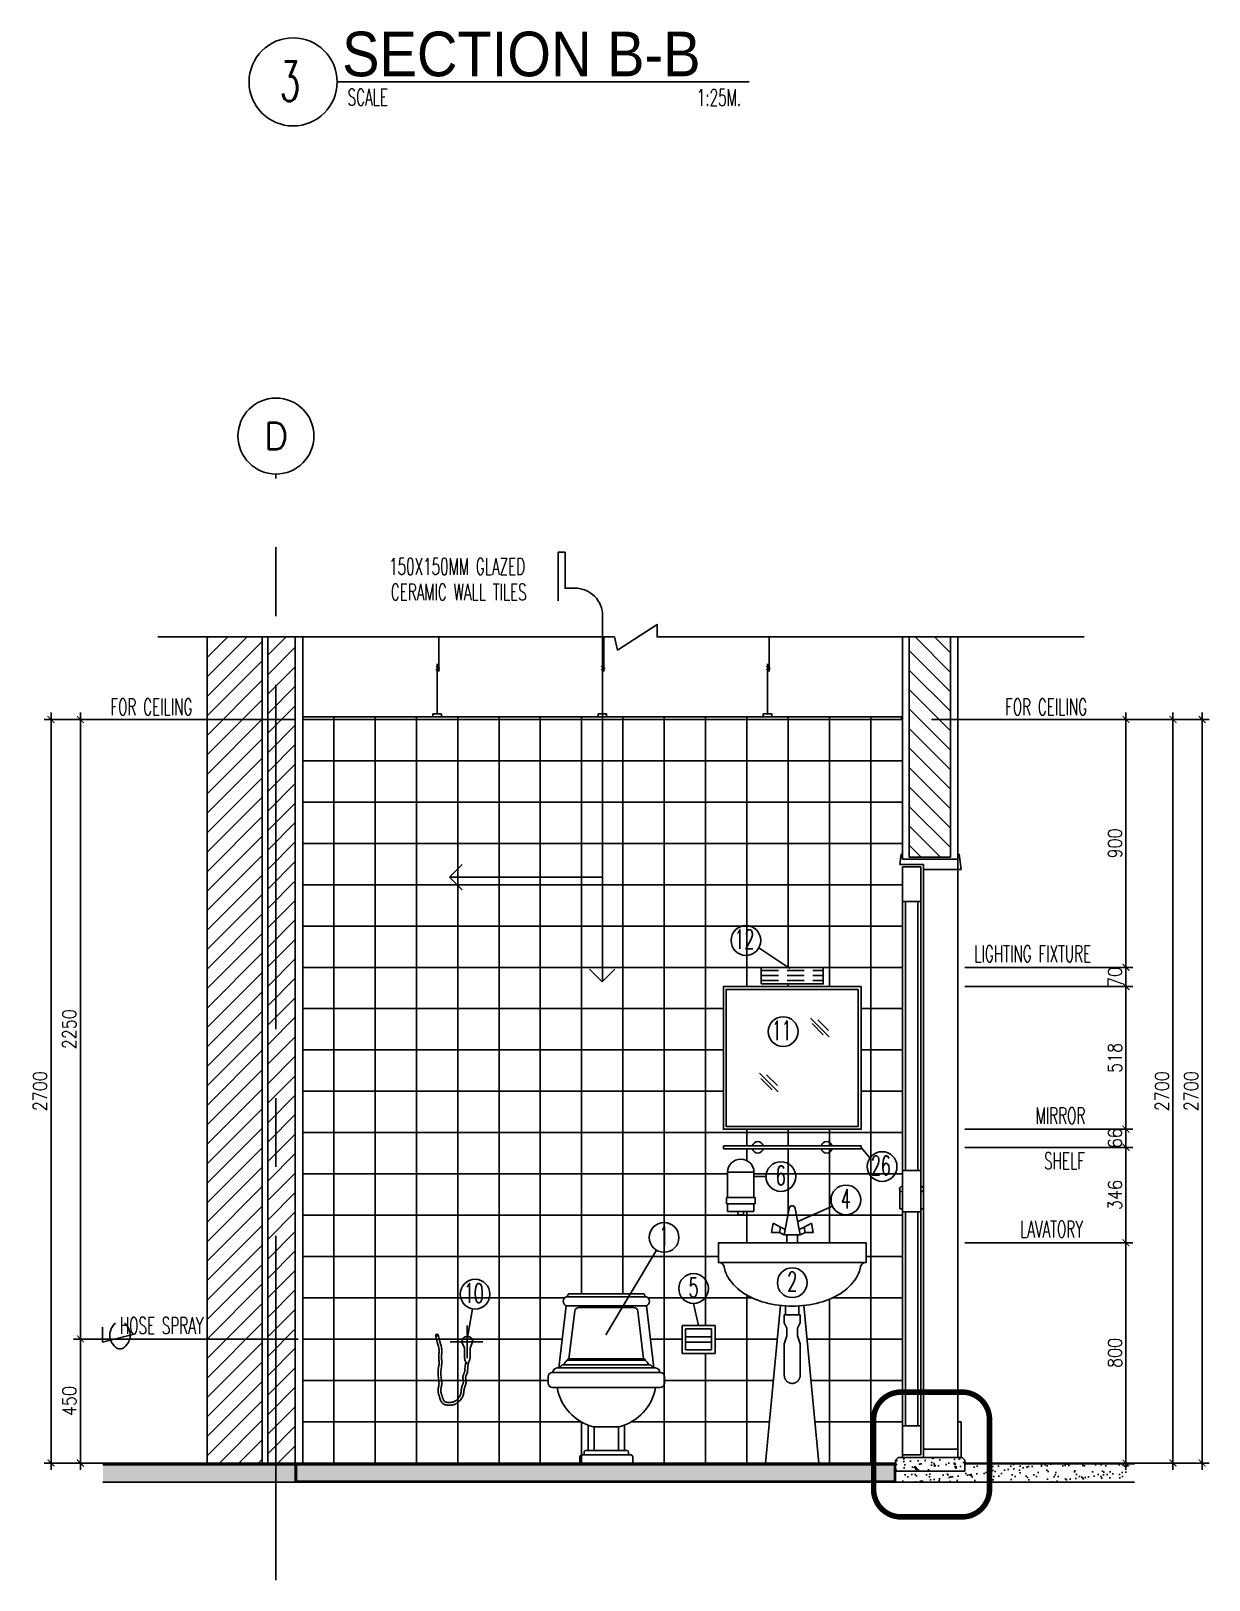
# Model space of a CAD drawing. Extents: x -263967 to -235090, y 196485 to 216410.
# Drawn here: x -249642 to -245363, y 204816 to 210441 of the extents above; entities that cross this region are included whole.
import ezdxf
from ezdxf.enums import TextEntityAlignment as Align

# ---------------------------------------------------------------- set-up
doc = ezdxf.new("R2010")
doc.units = 0
doc.header["$LTSCALE"] = 500
doc.header["$MEASUREMENT"] = 0
for name, pattern in [('CENTER2', [1.125, 0.75, -0.125, 0.125, -0.125]), ('CENTERX2', [4, 2.5, -0.5, 0.5, -0.5]), ('HIDDEN', [0.375, 0.25, -0.125]), ('HIDDEN2', [0.1875, 0.125, -0.0625])]:
    doc.linetypes.add(name, pattern=pattern)
doc.layers.get('0').update_dxf_attribs({"linetype": 'CONTINUOUS'})
doc.layers.get('DEFPOINTS').update_dxf_attribs({"linetype": 'CONTINUOUS'})
for name, color, linetype in [('A-SFIX', 2, 'CONTINUOUS'), ('ARCDIMR', 4, 'CONTINUOUS'), ('AX-CR', 2, 'CONTINUOUS'), ('AX-TXT', 2, 'CONTINUOUS'), ('AXES', 11, 'CENTERX2'), ('AXIS', 11, 'CENTER2'), ('DIM1', 2, 'CONTINUOUS'), ('Dimout', 4, 'CONTINUOUS'), ('DW', 7, 'CONTINUOUS'), ('ELE', 3, 'CONTINUOUS'), ('ELV', 7, 'CONTINUOUS'), ('FIX', 2, 'CONTINUOUS'), ('HATCH', 8, 'CONTINUOUS'), ('HatchA', 11, 'CONTINUOUS'), ('Plaster', 7, 'CONTINUOUS'), ('SANI', 2, 'CONTINUOUS'), ('SETTING', 3, 'CONTINUOUS'), ('Tile', 5, 'CONTINUOUS'), ('TITLE', 1, 'CONTINUOUS'), ('TXT', 2, 'CONTINUOUS'), ('TXT1', 2, 'CONTINUOUS'), ('WALL', 6, 'CONTINUOUS'), ('WallPartition', 2, 'CONTINUOUS'), ('Windows', 9, 'CONTINUOUS')]:
    doc.layers.add(name, color=color, linetype=linetype)
doc.styles.add('DIM', font='simplex.shx', dxfattribs={"width": 0.85})
doc.styles.add('ROMANS', font='romans.shx', dxfattribs={"width": 0.6})
doc.styles.add('TTXT', font='swisse.ttf', dxfattribs={"width": 0.9})
doc.dimstyles.new('DIM1-25', dxfattribs={"dimscale": 25, "dimtxt": 2, "dimasz": 1, "dimexe": 1, "dimexo": 1, "dimgap": 0.6, "dimtad": 1, "dimdec": 0, "dimdsep": 46, "dimtxsty": 'DIM', "dimblk1": 'ARCHTICK', "dimblk2": 'ARCHTICK', "dimsah": 1, "dimcen": 0.09, "dimdle": 1, "dimclrd": 256, "dimclrt": 2, "dimadec": 0, "dimazin": 0, "dimtfac": 1, "dimtdec": 0, "dimtix": 1, "dimtmove": 1, "dimatfit": 3, "dimldrblk": 'ARCHTICK', "dimfxl": 0, "dimtvp": 2, "dimtolj": 1, "dimtzin": 0, "dimarcsym": 0})
pattern_1 = [(37.5, (-464.006, 0), (-1.574834, 48.170594), [0, -38, 0, -42.5, 0, -40.625]), (7.5, (-464.006, 0), (44.244418, 70.553652), [0, -20.5, 0, -34.25, 0, -13.125]), (327.5, (-494.756, 0), (77.8535465, 0.1414763), [0, -12.5, 0, -45, 0, -58.75]), (317.5, (-494.756, 0), (75.153165, 21.941889), [0, -6.25, 0, -29.5, 0, -33.75])]

# ---------------------------------------------------------------- blocks, each defined once
blk = doc.blocks.new('A$C69CD438C')
at = {"layer": 'A-SFIX'}
for p, q in [((38.4, 345.8, 658.7), (65.9, 570.8, 658.7)), ((65.9, 603.8, 658.7), (356.8, 603.8, 658.7)), ((65.9, 570.8, 658.7), (356.8, 570.8, 658.7)), ((76.8, 614.7, 658.7), (345.8, 614.7, 658.7)), ((111.9, 565, 658.7), (310.7, 565, 658.7)), ((384.2, 345.8, 658.7), (356.8, 570.8, 658.7)), ((75.6, 378.7, 658.7), (96.7, 551.5, 658.7)), ((347, 378.7, 658.7), (326, 551.5, 658.7)), ((32.9, 345.8, 658.7), (389.7, 345.8, 658.7)), ((51.2, 356.8, 658.7), (371.4, 356.8, 658.7)), ((70, 373.2, 658.7), (352.6, 373.2, 658.7)), ((75.6, 378.7, 658.7), (347, 378.7, 658.7)), ((0, 289.8, 658.7), (0, 314, 658.7)), ((15.4, 329.3, 658.7), (407.3, 329.3, 658.7)), ((422.6, 289.8, 658.7), (422.6, 314, 658.7)), ((15.4, 274.4, 658.7), (407.3, 274.4, 658.7)), ((145.5, 137.8, 658.7), (145.5, 46.1, 658.7)), ((164.7, 131.7, 658.7), (258, 131.7, 658.7)), ((167.4, 131.7, 658.7), (167.4, 46.1, 658.7)), ((255.2, 131.7, 658.7), (255.2, 46.1, 658.7)), ((277.2, 137.8, 658.7), (277.2, 46.1, 658.7)), ((115.6, 0, 658.7), (115.6, 23.1, 658.7)), ((307.1, 0), (115.6, 0)), ((122.2, 29.6, 658.7), (300.5, 29.6, 658.7)), ((130.5, 29.6, 658.7), (130.5, 39.5, 658.7)), ((137.1, 46.1, 658.7), (285.5, 46.1, 658.7)), ((292.1, 29.6, 658.7), (292.1, 39.5, 658.7)), ((307.1, 0, 658.7), (307.1, 23.1, 658.7))]:
    blk.add_line(p, q, dxfattribs=at)
for centre, radius, start, end in [((72.7, 587.3, 658.7), 17.8, 112.6199, 247.3801), ((79.6, 606.5, 658.7), 8.68, 108.4349, 198.4349), ((111.9, 549.6, 658.7), 15.4, 90, 173.047), ((310.7, 549.6, 658.7), 15.4, 6.953, 90), ((343, 606.5, 658.7), 8.68, 341.5651, 71.5651), ((349.9, 587.3, 658.7), 17.8, 292.6199, 67.3801), ((35.7, 326.6, 658.7), 19.4, 98.1301, 171.8699), ((58.5, 343.3, 658.7), 15.3, 118.3046, 170.726), ((92.8, 342.2, 658.7), 38.5, 126.2886, 157.7863), ((76.4, 372.4, 658.7), 6.42, 96.9853, 172.0974), ((346.2, 372.4, 658.7), 6.42, 7.9026, 83.0147), ((329.8, 342.2, 658.7), 38.5, 22.2137, 53.7114), ((364.2, 343.3, 658.7), 15.3, 9.274, 61.6954), ((387, 326.6, 658.7), 19.4, 8.1301, 81.8699), ((15.4, 314, 658.7), 15.4, 90, 180), ((15.4, 289.8, 658.7), 15.4, 180, 270), ((407.3, 314, 658.7), 15.4, 0, 90), ((407.3, 289.8, 658.7), 15.4, 270, 0), ((208.2, 304.1, 658.7), 177.8, 189.598, 255.8207), ((214.4, 304.1, 658.7), 177.8, 284.1793, 350.402), ((122.2, 23.1, 658.7), 6.59, 90, 180), ((137.1, 39.5, 658.7), 6.59, 90, 180), ((285.5, 39.5, 658.7), 6.59, 0, 90), ((300.5, 23.1, 658.7), 6.59, 0, 90)]:
    blk.add_arc(centre, radius, start, end, dxfattribs=at)
blk = doc.blocks.new('_ARCHTICK')
at = {"color": 0, "linetype": 'ByBlock', "const_width": 0.15}
blk.add_lwpolyline([(-0.5, -0.5), (0.5, 0.5)], dxfattribs=at)
blk = doc.blocks.new('*D283')
at = {"layer": 'DEFPOINTS', "color": 0}
for p in [(-249363.1, 207941), (-249568.7, 205241), (-248829.7, 205241)]:
    blk.add_point(p, dxfattribs=at)
at = {"layer": 'Dimout', "lineweight": -2}
blk.add_line((-249568.7, 207966), (-249568.7, 205216), dxfattribs=at)
at = {"layer": 'Dimout', "color": 0, "lineweight": -2}
for p, q in [((-249388.1, 207941), (-249593.7, 207941)), ((-248854.7, 205241), (-249593.7, 205241))]:
    blk.add_line(p, q, dxfattribs=at)
at = {"layer": 'Dimout', "lineweight": -2, "xscale": 25, "yscale": 25, "zscale": 25}
for p, rotation in [((-249568.7, 207941), 90), ((-249568.7, 205241), 270)]:
    blk.add_blockref('_ARCHTICK', p, dxfattribs=dict(at, rotation=rotation))
at = {"layer": 'Dimout', "color": 2, "insert": (-249608.7, 206591), "char_height": 50, "attachment_point": 5, "rotation": 90, "style": 'DIM'}
blk.add_mtext('\\A1;2700', dxfattribs=at)
blk = doc.blocks.new('*D282')
at = {"layer": 'DEFPOINTS', "color": 0}
for p in [(-249462, 205691.4), (-248646.5, 205691.4), (-248654.7, 205241)]:
    blk.add_point(p, dxfattribs=at)
at = {"layer": 'Dimout', "lineweight": -2}
blk.add_line((-249462, 205216), (-249462, 205716.4), dxfattribs=at)
at = {"layer": 'Dimout', "color": 0, "lineweight": -2}
for p, q in [((-248671.5, 205691.4), (-249487, 205691.4)), ((-248679.7, 205241), (-249487, 205241))]:
    blk.add_line(p, q, dxfattribs=at)
at = {"layer": 'Dimout', "lineweight": -2, "xscale": 25, "yscale": 25, "zscale": 25}
for p, rotation in [((-249462, 205691.4), 90), ((-249462, 205241), 270)]:
    blk.add_blockref('_ARCHTICK', p, dxfattribs=dict(at, rotation=rotation))
at = {"layer": 'Dimout', "color": 2, "insert": (-249502, 205466.2), "char_height": 50, "attachment_point": 5, "rotation": 90, "style": 'DIM'}
blk.add_mtext('\\A1;450', dxfattribs=at)
blk = doc.blocks.new('A$C753C42D5')
at = {"layer": 'SANI', "linetype": 'Continuous'}
for p, q in [((0.2568, 0.9248), (0.2394, 0.8287)), ((0.2968, 0.8287), (0.2793, 0.9248)), ((0.1923, 0.8373), (0.1985, 0.8714)), ((0.225, 0.8568), (0.1985, 0.8714)), ((0.2215, 0.8373), (0.225, 0.8568)), ((0.2429, 0.8483), (0.225, 0.8568)), ((0.2933, 0.8483), (0.3112, 0.8568)), ((0.3112, 0.8568), (0.3377, 0.8714)), ((0.3147, 0.8373), (0.3112, 0.8568)), ((0.3439, 0.8373), (0.3377, 0.8714)), ((0.1923, 0.8373), (0.2215, 0.8373)), ((0.2394, 0.8287), (0.2215, 0.8373)), ((0.2968, 0.8287), (0.2394, 0.8287)), ((0.2489, 0.8), (0.2489, 0.8287)), ((0.2872, 0.8), (0.2872, 0.8287)), ((0.2968, 0.8287), (0.3147, 0.8373)), ((0.3439, 0.8373), (0.3147, 0.8373)), ((0.2252, 0.5724), (0.1713, 0)), ((0.3109, 0.5724), (0.3648, 0))]:
    blk.add_line(p, q, dxfattribs=at)
at = {"layer": 'SANI', "linetype": 'HIDDEN2'}
for p, q in [((0.2441, 0.57), (0.2441, 0.5382)), ((0.292, 0.57), (0.292, 0.5382)), ((0.2968, 0.5382), (0.2394, 0.5382)), ((0.2394, 0.5382), (0.2394, 0.5094)), ((0.2394, 0.5094), (0.2489, 0.4903)), ((0.2872, 0.4903), (0.2968, 0.5094)), ((0.2968, 0.5382), (0.2968, 0.5094)), ((0.2394, 0.4328), (0.2489, 0.4616)), ((0.2489, 0.4903), (0.2489, 0.4616)), ((0.2872, 0.4903), (0.2872, 0.4616)), ((0.2872, 0.4616), (0.2968, 0.4328)), ((0.2394, 0.4328), (0.2394, 0.3179)), ((0.2968, 0.4328), (0.2968, 0.3179))]:
    blk.add_line(p, q, dxfattribs=at)
at = {"layer": 'SANI', "linetype": 'Continuous'}
blk.add_lwpolyline([(0.5362, 0.8), (0.5362, 0.789), (0.5362, 0.7282), (0, 0.7282), (0, 0.789), (0, 0.8)], close=True, dxfattribs=at)
for points in [[(0.5158, 0.7124, -0.107261), (0.5003, 0.6716, -0.107169), (0.4442, 0.6162, -0.077294), (0.3677, 0.5829, -0.06439), (0.2685, 0.57, -0.06439), (0.1694, 0.5829, -0.077294), (0.0929, 0.6162, -0.107169), (0.0368, 0.6716, -0.107938), (0.0212, 0.7126, -0.000994)], [(0.517, 0.7282, -0.000994), (0.517, 0.7278, -0.145509)]]:
    blk.add_lwpolyline(points, format="xyb", dxfattribs=at)
for centre, radius, start, end in [((0.2681, 0.9226), 0.0115, 9.5273, 170.4727), ((0.0024, 0.709), 0.0191, 10.8078, 88.4915), ((0.5347, 0.709), 0.0191, 89.1936, 170.0196)]:
    blk.add_arc(centre, radius, start, end, dxfattribs=at)
at = {"layer": 'SANI', "linetype": 'HIDDEN2'}
blk.add_arc((0.2681, 0.3179), 0.0287, 180, 0, dxfattribs=at)
blk = doc.blocks.new('*D281')
at = {"layer": 'DEFPOINTS', "color": 0}
for p in [(-245493.8, 207941), (-245493.8, 205241), (-245387.9, 205241)]:
    blk.add_point(p, dxfattribs=at)
at = {"layer": 'Dimout', "lineweight": -2}
blk.add_line((-245387.9, 207966), (-245387.9, 205216), dxfattribs=at)
at = {"layer": 'Dimout', "color": 0, "lineweight": -2}
for p, q in [((-245468.8, 207941), (-245362.9, 207941)), ((-245468.8, 205241), (-245362.9, 205241))]:
    blk.add_line(p, q, dxfattribs=at)
at = {"layer": 'Dimout', "lineweight": -2, "xscale": 25, "yscale": 25, "zscale": 25}
for p, rotation in [((-245387.9, 207941), 90), ((-245387.9, 205241), 270)]:
    blk.add_blockref('_ARCHTICK', p, dxfattribs=dict(at, rotation=rotation))
at = {"layer": 'Dimout', "color": 2, "insert": (-245427.9, 206591), "char_height": 50, "attachment_point": 5, "rotation": 90, "style": 'DIM'}
blk.add_mtext('\\A1;2700', dxfattribs=at)
blk = doc.blocks.new('*D280')
at = {"layer": 'DEFPOINTS', "color": 0}
for p in [(-246395.6, 207941), (-245493.8, 207941), (-246219.9, 205241)]:
    blk.add_point(p, dxfattribs=at)
at = {"layer": 'Dimout', "lineweight": -2}
blk.add_line((-245493.8, 205216), (-245493.8, 207966), dxfattribs=at)
at = {"layer": 'Dimout', "color": 0, "lineweight": -2}
for p, q in [((-246370.6, 207941), (-245468.8, 207941)), ((-246194.9, 205241), (-245468.8, 205241))]:
    blk.add_line(p, q, dxfattribs=at)
at = {"layer": 'Dimout', "lineweight": -2, "xscale": 25, "yscale": 25, "zscale": 25}
for p, rotation in [((-245493.8, 207941), 90), ((-245493.8, 205241), 270)]:
    blk.add_blockref('_ARCHTICK', p, dxfattribs=dict(at, rotation=rotation))
at = {"layer": 'Dimout', "color": 2, "insert": (-245533.8, 206591), "char_height": 50, "attachment_point": 5, "rotation": 90, "style": 'DIM'}
blk.add_mtext('\\A1;2700', dxfattribs=at)
blk = doc.blocks.new('*D279')
at = {"layer": 'DEFPOINTS', "color": 0}
for p in [(-246274.7, 206041), (-245664.7, 206041), (-246219.9, 205241)]:
    blk.add_point(p, dxfattribs=at)
at = {"layer": 'Dimout', "color": 0, "lineweight": -2}
for p, q in [((-246249.7, 206041), (-245639.7, 206041)), ((-246194.9, 205241), (-245639.7, 205241))]:
    blk.add_line(p, q, dxfattribs=at)
at = {"layer": 'Dimout', "lineweight": -2}
blk.add_line((-245664.7, 205216), (-245664.7, 206066), dxfattribs=at)
at = {"layer": 'Dimout', "lineweight": -2, "xscale": 25, "yscale": 25, "zscale": 25}
for p, rotation in [((-245664.7, 206041), 90), ((-245664.7, 205241), 270)]:
    blk.add_blockref('_ARCHTICK', p, dxfattribs=dict(at, rotation=rotation))
at = {"layer": 'Dimout', "color": 2, "insert": (-245704.7, 205641), "char_height": 50, "attachment_point": 5, "rotation": 90, "style": 'DIM'}
blk.add_mtext('\\A1;800', dxfattribs=at)
blk = doc.blocks.new('AXU')
at = {"layer": 'AX-CR'}
blk.add_circle((0, 350), 350, dxfattribs=at)
at = {"layer": 'AX-TXT', "style": 'ROMANS'}
blk.add_attdef('AX', text='', height=250, dxfattribs=at).set_placement((0, 350), align=Align.MIDDLE)
blk = doc.blocks.new('*D278')
at = {"layer": 'DEFPOINTS', "color": 0}
for p in [(-249462, 207941), (-248654.7, 207941), (-248646.5, 205691.4)]:
    blk.add_point(p, dxfattribs=at)
at = {"layer": 'Dimout', "lineweight": -2}
blk.add_line((-249462, 205666.4), (-249462, 207966), dxfattribs=at)
at = {"layer": 'Dimout', "color": 0, "lineweight": -2}
for p, q in [((-248679.7, 207941), (-249487, 207941)), ((-248671.5, 205691.4), (-249487, 205691.4))]:
    blk.add_line(p, q, dxfattribs=at)
at = {"layer": 'Dimout', "lineweight": -2, "xscale": 25, "yscale": 25, "zscale": 25}
for p, rotation in [((-249462, 207941), 90), ((-249462, 205691.4), 270)]:
    blk.add_blockref('_ARCHTICK', p, dxfattribs=dict(at, rotation=rotation))
at = {"layer": 'Dimout', "color": 2, "insert": (-249502, 206816.2), "char_height": 50, "attachment_point": 5, "rotation": 90, "style": 'DIM'}
blk.add_mtext('\\A1;2250', dxfattribs=at)
blk = doc.blocks.new('SCNTR', base_point=(3632.66, 549.66))
for q in [(3633.89, 554.57), (3636.1, 543.44)]:
    blk.add_line((3631.12, 543.44), q)
for centre, radius, start, end in [((3630.8, 549.38), 1.99, 133.3084, 182.4789), ((3630.8, 549.21), 1.99, 177.5211, 226.6916), ((3633.47, 547.5), 5.23, 39.4883, 140.5117), ((3633.47, 551.09), 5.23, 219.4883, 320.5117)]:
    blk.add_arc(centre, radius, start, end)
blk = doc.blocks.new('walling')
at = {"layer": 'ELV'}
blk.add_line((0.1363, -1.1797), (-0.4198, -1.1797), dxfattribs=at)
blk.add_lwpolyline([(-0.025, -0.176), (-0.025, 0), (0, 0), (0, -0.1306), (0.0363, -0.1306, -0.414214), (0.1363, -0.2306), (0.1363, -1.5582)], format="xyb", dxfattribs=at)
at = {"layer": 'WALL'}
for p, q in [((-0.4198, -1.1797), (-0.3736, -1.1334)), ((-0.4198, -1.1797), (-0.3736, -1.2259)), ((0.1345, -1.56), (0.0882, -1.5137)), ((0.1345, -1.56), (0.1808, -1.5137))]:
    blk.add_line(p, q, dxfattribs=at)
at = {"layer": 'TXT', "style": 'ROMANS', "width": 0.6}
for s, p in [('150X150MM GLAZED', (-0.639, -0.0816)), ('CERAMIC WALL TILES', (-0.6331, -0.1746))]:
    blk.add_text(s, height=0.06, dxfattribs=at).set_placement(p)
blk = doc.blocks.new('A$C54676CD1')
at = {"layer": 'AXIS', "linetype": 'CENTER2', "ltscale": 10}
for p, q in [((0.1153, 0.1709), (0.1153, 0.29)), ((0.1716, 0.2302), (0.0525, 0.2302))]:
    blk.add_line(p, q, dxfattribs=at)
at = {"layer": 'DIM1', "linetype": 'HIDDEN'}
for points in [[(0.1196, 0.156), (0.1183, 0.1482), (0.1175, 0.142), (0.117, 0.1369), (0.1167, 0.1328), (0.1165, 0.1294), (0.1164, 0.1262), (0.1161, 0.1231), (0.1155, 0.1198), (0.1146, 0.1167), (0.1135, 0.1137), (0.1124, 0.1111), (0.1114, 0.1087), (0.1105, 0.1066), (0.1099, 0.1048), (0.1094, 0.1033), (0.1092, 0.1022), (0.1092, 0.1011), (0.1093, 0.0997), (0.1095, 0.0979), (0.1099, 0.0957), (0.1104, 0.0932), (0.1108, 0.0902), (0.111, 0.0869), (0.1109, 0.0832), (0.1103, 0.0796), (0.1094, 0.0762), (0.1084, 0.0731), (0.1073, 0.0702), (0.1063, 0.0674), (0.1053, 0.0648), (0.1046, 0.0625), (0.104, 0.0602), (0.1036, 0.058), (0.1033, 0.0555), (0.1031, 0.0527), (0.1028, 0.0497), (0.1025, 0.0464), (0.102, 0.0428), (0.1012, 0.039), (0.1, 0.0351), (0.0983, 0.0312), (0.0963, 0.0275), (0.094, 0.0241), (0.0915, 0.0208), (0.0889, 0.0178), (0.0862, 0.0149), (0.0834, 0.0123), (0.0806, 0.01), (0.0778, 0.0079), (0.0749, 0.0061), (0.0719, 0.0045), (0.0689, 0.0032), (0.0658, 0.0022), (0.0627, 0.0014), (0.0595, 0.0008), (0.0563, 0.0004), (0.0529, 0.0001), (0.0494, 0), (0.0458, 0.0001), (0.042, 0.0004), (0.0382, 0.001), (0.0344, 0.0021), (0.0306, 0.0036), (0.0269, 0.0059), (0.0237, 0.0088), (0.0212, 0.012), (0.0194, 0.0153), (0.018, 0.0186), (0.0169, 0.0217), (0.016, 0.0246), (0.0152, 0.0273), (0.0145, 0.0298), (0.0137, 0.0322), (0.0128, 0.0347), (0.0119, 0.0374), (0.011, 0.0402), (0.0102, 0.0433), (0.0095, 0.0465), (0.0091, 0.05), (0.0089, 0.0537), (0.0092, 0.0573), (0.0097, 0.0607), (0.0103, 0.064), (0.011, 0.0671), (0.0116, 0.0702), (0.012, 0.0732), (0.0124, 0.0763), (0.0125, 0.0795), (0.0124, 0.0831), (0.012, 0.087), (0.0115, 0.0913), (0.0109, 0.0959), (0.0102, 0.1007), (0.0096, 0.1057), (0.0092, 0.1108), (0.009, 0.1161), (0.009, 0.1212), (0.0094, 0.1262), (0.0099, 0.1309), (0.0105, 0.1354), (0.0111, 0.1396), (0.0117, 0.1435), (0.0122, 0.1471), (0.0125, 0.1503), (0.0126, 0.1533), (0.0126, 0.1563), (0.0125, 0.1592), (0.0123, 0.1622), (0.012, 0.1652), (0.0118, 0.1684), (0.0116, 0.1717), (0.0115, 0.1752), (0.0116, 0.1787), (0.0118, 0.1822), (0.012, 0.1855), (0.0123, 0.1887), (0.0126, 0.1917), (0.0127, 0.1946), (0.0128, 0.1973), (0.0128, 0.1998), (0.0125, 0.2023), (0.0121, 0.2051), (0.0113, 0.2089), (0.0101, 0.214), (0.0085, 0.2207), (0.0062, 0.2293), (0.0034, 0.2403), (0, 0.254)], [(0.1097, 0.1576), (0.1084, 0.1496), (0.1076, 0.1431), (0.107, 0.1378), (0.1067, 0.1334), (0.1066, 0.1299), (0.1064, 0.127), (0.1062, 0.1244), (0.1057, 0.1221), (0.1051, 0.1197), (0.1042, 0.1174), (0.1032, 0.115), (0.1022, 0.1127), (0.1012, 0.1103), (0.1004, 0.1079), (0.0997, 0.1056), (0.0993, 0.1032), (0.0992, 0.1009), (0.0993, 0.0986), (0.0997, 0.0963), (0.1001, 0.0939), (0.1005, 0.0916), (0.1009, 0.0892), (0.101, 0.0867), (0.1009, 0.0842), (0.1005, 0.0817), (0.0998, 0.0791), (0.099, 0.0764), (0.098, 0.0737), (0.0969, 0.0709), (0.0959, 0.0681), (0.095, 0.0653), (0.0942, 0.0624), (0.0937, 0.0595), (0.0933, 0.0565), (0.0931, 0.0535), (0.0929, 0.0506), (0.0926, 0.0476), (0.0922, 0.0446), (0.0915, 0.0416), (0.0906, 0.0386), (0.0893, 0.0356), (0.0877, 0.0327), (0.0858, 0.0298), (0.0837, 0.0271), (0.0815, 0.0245), (0.0792, 0.0221), (0.0768, 0.0198), (0.0745, 0.0179), (0.0722, 0.0162), (0.0699, 0.0148), (0.0676, 0.0136), (0.0653, 0.0126), (0.063, 0.0118), (0.0605, 0.0112), (0.0579, 0.0107), (0.0552, 0.0103), (0.0523, 0.0101), (0.0493, 0.01), (0.0463, 0.0101), (0.0433, 0.0103), (0.0404, 0.0108), (0.0376, 0.0116), (0.0351, 0.0126), (0.0329, 0.0139), (0.0311, 0.0156), (0.0296, 0.0176), (0.0283, 0.0198), (0.0273, 0.0222), (0.0264, 0.0248), (0.0256, 0.0274), (0.0248, 0.0301), (0.024, 0.0328), (0.0232, 0.0354), (0.0223, 0.038), (0.0214, 0.0405), (0.0206, 0.043), (0.0199, 0.0456), (0.0194, 0.0482), (0.019, 0.0508), (0.019, 0.0535), (0.0192, 0.0562), (0.0196, 0.0591), (0.0201, 0.062), (0.0208, 0.0652), (0.0214, 0.0685), (0.022, 0.0719), (0.0223, 0.0756), (0.0225, 0.0795), (0.0223, 0.0837), (0.022, 0.088), (0.0214, 0.0926), (0.0208, 0.0972), (0.0201, 0.102), (0.0196, 0.1067), (0.0192, 0.1115), (0.019, 0.1162), (0.019, 0.1208), (0.0193, 0.1253), (0.0198, 0.1297), (0.0204, 0.134), (0.021, 0.1381), (0.0216, 0.1421), (0.0221, 0.146), (0.0225, 0.1497), (0.0226, 0.1532), (0.0226, 0.1565), (0.0225, 0.1598), (0.0222, 0.1629), (0.022, 0.166), (0.0217, 0.1691), (0.0216, 0.1721), (0.0215, 0.1752), (0.0216, 0.1783), (0.0217, 0.1815), (0.022, 0.1846), (0.0223, 0.1878), (0.0225, 0.191), (0.0227, 0.1942), (0.0228, 0.1973), (0.0227, 0.2004), (0.0225, 0.2035), (0.0219, 0.2069), (0.0211, 0.2111), (0.0199, 0.2163), (0.0182, 0.2231), (0.0159, 0.2318), (0.0131, 0.2428), (0.0097, 0.2564)]]:
    blk.add_lwpolyline(points, dxfattribs=at)
at = {"layer": 'DIM1'}
blk.add_circle((0.0046, 0.2544), 0.00364, dxfattribs=at)
at = {"layer": 'SETTING'}
for p, q in [((0.1037, 0.2112), (0.0958, 0.229)), ((0.1268, 0.2112), (0.1347, 0.229)), ((0.1053, 0.1733), (0.1053, 0.2039)), ((0.1253, 0.1733), (0.1253, 0.2039)), ((0.1067, 0.1648), (0.1058, 0.1685)), ((0.1089, 0.1585), (0.1067, 0.1648)), ((0.1144, 0.1503), (0.1089, 0.1585)), ((0.1147, 0.1503), (0.1205, 0.1567)), ((0.1223, 0.1606), (0.1235, 0.1639)), ((0.124, 0.1658), (0.1247, 0.1685))]:
    blk.add_line(p, q, dxfattribs=at)
for centre, radius, start, end in [((0.1153, 0.2302), 0.02, 4.7712, 175.2288), ((0.1013, 0.2314), 0.006, 175.2288, 203.9684), ((0.1292, 0.2314), 0.006, 336.0316, 4.7712), ((0.0873, 0.2039), 0.018, 0, 23.9684), ((0.0973, 0.206), 0.008, 0, 23.9684), ((0.1253, 0.1733), 0.02, 180, 193.7048), ((0.1053, 0.1733), 0.02, 346.2952, 0), ((0.1433, 0.2039), 0.018, 156.0316, 180), ((0.1333, 0.206), 0.008, 156.0316, 180), ((0.1034, 0.1672), 0.02, 328.3138, 340.7517), ((0.1046, 0.1705), 0.02, 340.7517, 346.2952)]:
    blk.add_arc(centre, radius, start, end, dxfattribs=at)
blk = doc.blocks.new('A$C24F356C9')
at = {"layer": 'SANI'}
for p, q in [((0, 0.1021), (0.12, 0.1021)), ((0, 0.1021), (0, 0)), ((0.0128, 0.0893), (0.1072, 0.0893)), ((0.0128, 0.0893), (0.0128, 0.0128)), ((0.0128, 0.0606), (0.1072, 0.0606)), ((0.1072, 0.0893), (0.1072, 0.0128)), ((0.12, 0.1021), (0.12, 0)), ((0, 0), (0.12, 0)), ((0.0128, 0.0414), (0.1072, 0.0414)), ((0.0128, 0.0128), (0.1072, 0.0128))]:
    blk.add_line(p, q, dxfattribs=at)
blk = doc.blocks.new('*D277')
at = {"layer": 'DEFPOINTS', "color": 0}
for p in [(-246395.6, 207941), (-245664.7, 207941), (-246274.7, 207041)]:
    blk.add_point(p, dxfattribs=at)
at = {"layer": 'Dimout', "lineweight": -2}
blk.add_line((-245664.7, 207016), (-245664.7, 207966), dxfattribs=at)
at = {"layer": 'Dimout', "color": 0, "lineweight": -2}
for p, q in [((-246370.6, 207941), (-245639.7, 207941)), ((-246249.7, 207041), (-245639.7, 207041))]:
    blk.add_line(p, q, dxfattribs=at)
at = {"layer": 'Dimout', "lineweight": -2, "xscale": 25, "yscale": 25, "zscale": 25}
for p, rotation in [((-245664.7, 207941), 90), ((-245664.7, 207041), 270)]:
    blk.add_blockref('_ARCHTICK', p, dxfattribs=dict(at, rotation=rotation))
at = {"layer": 'Dimout', "color": 2, "insert": (-245704.7, 207491), "char_height": 50, "attachment_point": 5, "rotation": 90, "style": 'DIM'}
blk.add_mtext('\\A1;900', dxfattribs=at)
blk = doc.blocks.new('*D276')
at = {"layer": 'DEFPOINTS', "color": 0}
for p in [(-246274.7, 207041), (-245664.7, 207041), (-246274.7, 206971)]:
    blk.add_point(p, dxfattribs=at)
at = {"layer": 'Dimout', "lineweight": -2}
for p, q in [((-245664.7, 207041), (-245664.7, 207066)), ((-245664.7, 206971), (-245664.7, 207041)), ((-245664.7, 206971), (-245664.7, 206946))]:
    blk.add_line(p, q, dxfattribs=at)
at = {"layer": 'Dimout', "color": 0, "lineweight": -2}
for p, q in [((-246249.7, 207041), (-245639.7, 207041)), ((-246249.7, 206971), (-245639.7, 206971))]:
    blk.add_line(p, q, dxfattribs=at)
at = {"layer": 'Dimout', "lineweight": -2, "xscale": 25, "yscale": 25, "zscale": 25}
for p, rotation in [((-245664.7, 207041), 270), ((-245664.7, 206971), 90)]:
    blk.add_blockref('_ARCHTICK', p, dxfattribs=dict(at, rotation=rotation))
at = {"layer": 'Dimout', "color": 2, "insert": (-245704.7, 207006), "char_height": 50, "attachment_point": 5, "rotation": 90, "style": 'DIM'}
blk.add_mtext('\\A1;70', dxfattribs=at)
blk = doc.blocks.new('*D275')
at = {"layer": 'DEFPOINTS', "color": 0}
for p in [(-246274.7, 206387.4), (-245664.7, 206387.4), (-246274.7, 206041)]:
    blk.add_point(p, dxfattribs=at)
at = {"layer": 'Dimout', "color": 0, "lineweight": -2}
for p, q in [((-246249.7, 206387.4), (-245639.7, 206387.4)), ((-246249.7, 206041), (-245639.7, 206041))]:
    blk.add_line(p, q, dxfattribs=at)
at = {"layer": 'Dimout', "lineweight": -2}
blk.add_line((-245664.7, 206016), (-245664.7, 206412.4), dxfattribs=at)
at = {"layer": 'Dimout', "lineweight": -2, "xscale": 25, "yscale": 25, "zscale": 25}
for p, rotation in [((-245664.7, 206387.4), 90), ((-245664.7, 206041), 270)]:
    blk.add_blockref('_ARCHTICK', p, dxfattribs=dict(at, rotation=rotation))
at = {"layer": 'Dimout', "color": 2, "insert": (-245704.7, 206214.2), "char_height": 50, "attachment_point": 5, "rotation": 90, "style": 'DIM'}
blk.add_mtext('\\A1;346', dxfattribs=at)
blk = doc.blocks.new('*D274')
at = {"layer": 'DEFPOINTS', "color": 0}
for p in [(-246274.7, 206453.3), (-245664.7, 206453.3), (-246274.7, 206387.4)]:
    blk.add_point(p, dxfattribs=at)
at = {"layer": 'Dimout', "color": 0, "lineweight": -2}
for p, q in [((-246249.7, 206453.3), (-245639.7, 206453.3)), ((-246249.7, 206387.4), (-245639.7, 206387.4))]:
    blk.add_line(p, q, dxfattribs=at)
at = {"layer": 'Dimout', "lineweight": -2}
for p, q in [((-245664.7, 206453.3), (-245664.7, 206478.3)), ((-245664.7, 206387.4), (-245664.7, 206453.3)), ((-245664.7, 206387.4), (-245664.7, 206362.4))]:
    blk.add_line(p, q, dxfattribs=at)
at = {"layer": 'Dimout', "lineweight": -2, "xscale": 25, "yscale": 25, "zscale": 25}
for p, rotation in [((-245664.7, 206453.3), 270), ((-245664.7, 206387.4), 90)]:
    blk.add_blockref('_ARCHTICK', p, dxfattribs=dict(at, rotation=rotation))
at = {"layer": 'Dimout', "color": 2, "insert": (-245704.7, 206420.4), "char_height": 50, "attachment_point": 5, "rotation": 90, "style": 'DIM'}
blk.add_mtext('\\A1;66', dxfattribs=at)
blk = doc.blocks.new('*D273')
at = {"layer": 'DEFPOINTS', "color": 0}
for p in [(-246274.7, 206971), (-245664.7, 206971), (-246274.7, 206453.3)]:
    blk.add_point(p, dxfattribs=at)
at = {"layer": 'Dimout', "lineweight": -2}
blk.add_line((-245664.7, 206428.3), (-245664.7, 206996), dxfattribs=at)
at = {"layer": 'Dimout', "color": 0, "lineweight": -2}
for p, q in [((-246249.7, 206971), (-245639.7, 206971)), ((-246249.7, 206453.3), (-245639.7, 206453.3))]:
    blk.add_line(p, q, dxfattribs=at)
at = {"layer": 'Dimout', "lineweight": -2, "xscale": 25, "yscale": 25, "zscale": 25}
for p, rotation in [((-245664.7, 206971), 90), ((-245664.7, 206453.3), 270)]:
    blk.add_blockref('_ARCHTICK', p, dxfattribs=dict(at, rotation=rotation))
at = {"layer": 'Dimout', "color": 2, "insert": (-245704.7, 206712.2), "char_height": 50, "attachment_point": 5, "rotation": 90, "style": 'DIM'}
blk.add_mtext('\\A1;518', dxfattribs=at)
blk = doc.blocks.new('GAN')
for p, q in [((-0.0212, 0.1644), (-0.0212, 0.29)), ((-0.0155, 0.01), (-0.0155, 0.1918)), ((0, 0.01), (-0.031, 0.01)), ((-0.031, 0.01), (-0.031, 0)), ((0, 0.01), (0, 0))]:
    blk.add_line(p, q)
blk.add_lwpolyline([(-0.0118, 0.184), (-0.024, 0.1754), (-0.0113, 0.1703)])

msp = doc.modelspace()

# ---------------------------------------------------------------- hatches: boundary and pattern name
at = {"layer": 'HatchA'}
h = msp.add_hatch(dxfattribs=at)
h.set_pattern_fill('ANSI31', color=256, scale=400, style=0)
h.set_pattern_definition([(45, (-28020.515, -6218.39), (-35.355339, 35.355339), [])])
h.paths.add_polyline_path([(-248681.7, 208241), (-248781.7, 208241), (-248781.7, 205241), (-248681.7, 205241)])
h.paths.add_polyline_path([(-248801.7, 208241), (-249001.7, 208241), (-249001.7, 205241), (-248801.7, 205241)])
h = msp.add_hatch(dxfattribs=at)
h.set_pattern_fill('ANSI31', color=256, scale=400, style=0)
h.set_pattern_definition([(135, (-505443.115, 8411.766), (35.355339, 35.355339), [])])
h.paths.add_polyline_path([(-246451.7, 208241), (-246301.7, 208241), (-246301.7, 207441), (-246451.7, 207441)])
at = {"layer": 'Windows'}
h = msp.add_hatch(dxfattribs=at)
h.set_pattern_fill('AR-CONC', color=256, scale=10, style=0)
h.set_pattern_definition([(130, (-497303.776, 24237.67), (-71.726018, -6.275213), [7.5, -82.5]), (185, (-497303.78, 24237.67), (13.875133, 75.219213), [6, -66]), (79.5486, (-497309.754, 24237.15), (-57.850938, 68.943954), [6.374019, -70.114211]), (133.8158, (-497303.78, 24257.67), (-106.724105, -16.551901), [11.25, -123.75]), (83.3644, (-497312.67, 24256.29), (-93.46627, 97.411787), [9.56103, -105.1713]), (188.8158, (-497303.78, 24257.67), (-93.466195, 97.41186), [9, -99]), (159, (-497313.776, 24252.67), (-59.690705, -40.261889), [7.5, -82.5]), (214, (-497313.78, 24252.67), (-24.331533, 72.515005), [6, -66]), (108.5486, (-497318.75, 24249.32), (-84.022263, 32.25305), [6.374019, -70.114211]), (142.5, (-497303.776, 24237.673), (-1.2159855, 33.2893854), [0, -65.2, 0, -67, 0, -66.25]), (172.5, (-497303.776, 24237.673), (-26.3069537, 39.441171), [0, -38.2, 0, -63.7, 0, -25.25]), (212.5, (-497281.476, 24237.673), (-53.3822436, -2.2554872), [0, -25, 0, -78, 0, -103.5]), (222.5, (-497271.476, 24237.673), (-58.318617, 10.010498), [0, -32.5, 0, -51.8, 0, -73.5])])
h.paths.add_polyline_path([(-246491.5, 205261), (-246501.5, 205251), (-246501.5, 205211), (-246249.5, 205211), (-246249.5, 205251), (-246259.5, 205261)])
h = msp.add_hatch(dxfattribs=at)
h.set_pattern_fill('AR-SAND', color=256, scale=25, style=0)
h.set_pattern_definition(pattern_1)
h.paths.add_polyline_path([(-248751.7, 205235), (-249380.5, 205235), (-249380.5, 205171), (-248751.7, 205171)])
h.paths.add_polyline_path([(-248681.7, 205235), (-248751.7, 205235), (-248751.7, 205171), (-248681.7, 205171)])
h.paths.add_polyline_path([(-246505.5, 205235), (-248677.7, 205235), (-248677.7, 205175), (-246505.5, 205175)])
h = msp.add_hatch(dxfattribs=at)
h.set_pattern_fill('AR-SAND', color=256, scale=25, style=0)
h.set_pattern_definition(pattern_1)
h.paths.add_polyline_path([(-245658.9, 205238), (-246249.5, 205238), (-246249.5, 205211), (-246501.5, 205211), (-246501.5, 205171), (-245658.9, 205171)])

# ---------------------------------------------------------------- linework, layer by layer
msp.add_line((-248654.7, 207951), (-246480.4, 207951))
at = {"layer": 'AXES'}
msp.add_line((-248751.7, 204816.3), (-248751.7, 208832.1), dxfattribs=at)
at = {"layer": 'DW'}
for p, q in [((-246997.6, 207112.4), (-246885.6, 207036.6)), ((-246626.8, 206387.4), (-246594.4, 206348.7)), ((-247015.7, 206281.1), (-246971.8, 206281.1)), ((-246856.9, 206117.8), (-246731, 206174.2)), ((-247553.6, 205706.1), (-247369.9, 206014)), ((-247234.9, 205820.8), (-247216.8, 205741)), ((-248037.8, 205800.9), (-248056.8, 205691.2))]:
    msp.add_line(p, q, dxfattribs=at)
at = {"layer": 'ELE'}
msp.add_lwpolyline([(-245816.8, 208241), (-247367.4, 208241), (-247367.4, 208286.2), (-247510.9, 208192.8), (-247522.7, 208241), (-247789.5, 208241), (-249180.5, 208241)], dxfattribs=at)
at = {"layer": 'FIX'}
for p, q in [((-246742.1, 206789), (-246809.8, 206856.7)), ((-246764.3, 206796.4), (-246804.9, 206837)), ((-246744.6, 206811.2), (-246783.9, 206850.5)), ((-246927.7, 206589.3), (-246995.4, 206656.9)), ((-246949.9, 206596.7), (-246990.5, 206637.3)), ((-246930.2, 206611.4), (-246969.6, 206650.8))]:
    msp.add_line(p, q, dxfattribs=at)
at = {"layer": 'FIX', "color": 2}
for p, q in [((-246626.8, 206392.8), (-247126.8, 206392.8)), ((-247126.8, 206382), (-247126.8, 206392.8)), ((-246626.8, 206382), (-247126.8, 206382)), ((-246626.8, 206382), (-246626.8, 206392.8))]:
    msp.add_line(p, q, dxfattribs=at)
for points in [[(-246626.8, 206971), (-246626.8, 206453.3), (-247126.8, 206453.3), (-247126.8, 206971)], [(-246636.8, 206961), (-246636.8, 206463.3), (-247116.8, 206463.3), (-247116.8, 206961)]]:
    msp.add_lwpolyline(points, close=True, dxfattribs=at)
for centre in [(-247044.9, 207138.5), (-246909.7, 206807.5), (-246917.9, 206281.1), (-246550.2, 206317.6), (-246681.8, 206196.3), (-247342.2, 206060.3), (-247234.9, 205874.7), (-246876.5, 205895.9), (-248028.6, 205854.1)]:
    msp.add_circle(centre, 54, dxfattribs=at)
for centre, start, end in [((-247001.8, 206387.4), 15.2023, 164.7977), ((-247001.8, 206387.4), 195.2023, 344.7977), ((-246751.8, 206387.4), 15.2023, 164.7977), ((-246751.8, 206387.4), 195.2023, 344.7977)]:
    msp.add_arc(centre, 20.6, start, end, dxfattribs=at)
at = {"layer": 'HATCH', "linetype": 'HIDDEN2'}
for p, q in [((-246989.3, 207029), (-246764.3, 207029)), ((-246989.3, 207011), (-246764.3, 207011)), ((-246989.3, 206993), (-246764.3, 206993))]:
    msp.add_line(p, q, dxfattribs=at)
at = {"layer": 'Plaster'}
for p, q in [((-248654.7, 208241), (-248654.7, 205241)), ((-246476.7, 208241), (-246476.7, 207433.6)), ((-246274.7, 208241), (-246274.7, 207433.6)), ((-246480.4, 207951), (-246480.4, 207941)), ((-246274.7, 205291), (-246400.2, 205291)), ((-249001.7, 205238), (-249380.5, 205238)), ((-246501.5, 205241), (-248681.7, 205241)), ((-246501.5, 205235), (-248681.7, 205235)), ((-245633.1, 205241), (-246249.5, 205241))]:
    msp.add_line(p, q, dxfattribs=at)
at = {"layer": 'SANI', "color": 6}
msp.add_line((-248529.4, 210256.1), (-247033.3, 210256.1), dxfattribs=at)
at = {"layer": 'SANI'}
for p, q in [((-246744.3, 206971), (-246726.2, 206971)), ((-247015.7, 206296.7), (-247111.6, 206296.7)), ((-247111.6, 206296.7), (-247111.6, 206205.7)), ((-247015.7, 206296.7), (-247015.7, 206205.7)), ((-247011.9, 206205.7), (-247115.4, 206205.7)), ((-247115.4, 206205.7), (-247115.4, 206182.6)), ((-247011.9, 206205.7), (-247011.9, 206182.6)), ((-247011.9, 206182.6), (-247115.4, 206182.6)), ((-247111.6, 206182.6), (-247111.6, 206154.3)), ((-247015.7, 206154.3), (-247111.6, 206154.3)), ((-247074.2, 206154.3), (-247074.2, 206142.8)), ((-247053.1, 206154.3), (-247053.1, 206142.8)), ((-247015.7, 206182.6), (-247015.7, 206154.3)), ((-247053.1, 206142.8), (-247074.2, 206142.8))]:
    msp.add_line(p, q, dxfattribs=at)
msp.add_lwpolyline([(-246989.3, 206981), (-246764.3, 206981), (-246764.3, 207041), (-246989.3, 207041)], close=True, dxfattribs=at)
msp.add_arc((-247063.7, 206296.7), 47.9, 0, 180, dxfattribs=at)
at = {"layer": 'SETTING', "linetype": 'CENTER2', "ltscale": 0.2, "const_width": 20}
msp.add_lwpolyline([(-246481.2, 205498.7), (-246260.1, 205498.7, -0.414214), (-246160.1, 205398.7), (-246160.1, 205145.4, -0.414214), (-246260.1, 205045.4), (-246481.2, 205045.4, -0.414214), (-246581.2, 205145.4), (-246581.2, 205398.7, -0.414214)], format="xyb", close=True, dxfattribs=at)
at = {"layer": 'Tile'}
for p, q in [((-248541.7, 207951), (-248541.7, 205241)), ((-248391.7, 207951), (-248391.7, 205241)), ((-248241.7, 207951), (-248241.7, 205241)), ((-248091.7, 207951), (-248091.7, 205241)), ((-247941.7, 207951), (-247941.7, 205241)), ((-247791.7, 207951), (-247791.7, 205241)), ((-247641.7, 207951), (-247641.7, 205855.8)), ((-247491.7, 207951), (-247491.7, 205855.8)), ((-247341.7, 207951), (-247341.7, 205241)), ((-247191.7, 207951), (-247191.7, 205741)), ((-247041.7, 207951), (-247041.7, 206971)), ((-246891.7, 207951), (-246891.7, 207041)), ((-246741.7, 207951), (-246741.7, 206971)), ((-246591.7, 207951), (-246591.7, 205241)), ((-246476.7, 207941), (-248654.7, 207941)), ((-246476.7, 207791), (-248654.7, 207791)), ((-246476.7, 207641), (-248654.7, 207641)), ((-246476.7, 207491), (-248654.7, 207491)), ((-246476.7, 207341), (-248654.7, 207341)), ((-246476.7, 207191), (-248654.7, 207191)), ((-246476.7, 207041), (-248654.7, 207041)), ((-246891.7, 206981), (-246891.7, 206971)), ((-247126.8, 206891), (-248654.7, 206891)), ((-246476.7, 206891), (-246626.8, 206891)), ((-247126.8, 206741), (-248654.7, 206741)), ((-246476.7, 206741), (-246626.8, 206741)), ((-247126.8, 206591), (-248654.7, 206591)), ((-246476.7, 206591), (-246626.8, 206591)), ((-246476.7, 206441), (-248654.7, 206441)), ((-247041.7, 206453.3), (-247041.7, 206392.8)), ((-246891.7, 206453.3), (-246891.7, 206392.8)), ((-246741.7, 206453.3), (-246741.7, 206392.8)), ((-247041.7, 206382), (-247041.7, 206339.2)), ((-246891.7, 206382), (-246891.7, 206146.3)), ((-246741.7, 206382), (-246741.7, 206041)), ((-247111.6, 206291), (-248654.7, 206291)), ((-246476.7, 206291), (-247015.7, 206291)), ((-247041.7, 206154.3), (-247041.7, 206041)), ((-246476.7, 206141), (-248654.7, 206141)), ((-247144.9, 205991), (-248654.7, 205991)), ((-246476.7, 205991), (-246608.8, 205991)), ((-247703.1, 205841), (-248654.7, 205841)), ((-247022.6, 205841), (-247400.9, 205841)), ((-247041.7, 205851), (-247041.7, 205241)), ((-246741.7, 205835.9), (-246741.7, 205241)), ((-246476.7, 205841), (-246730.2, 205841)), ((-247712.2, 205691), (-248654.7, 205691)), ((-247276.8, 205691), (-247391.8, 205691)), ((-246931.2, 205691), (-247156.8, 205691)), ((-246476.7, 205691), (-246822.5, 205691)), ((-247191.7, 205638.9), (-247191.7, 205241)), ((-247763.3, 205541), (-248654.7, 205541)), ((-246945.4, 205541), (-247340.7, 205541)), ((-246476.7, 205541), (-246808.3, 205541)), ((-247643.8, 205391), (-248654.7, 205391)), ((-247641.7, 205389.8), (-247641.7, 205241)), ((-246959.5, 205391), (-247460.3, 205391)), ((-246476.7, 205391), (-246794.2, 205391))]:
    msp.add_line(p, q, dxfattribs=at)
at = {"layer": 'TITLE', "color": 6}
msp.add_circle((-248689.4, 210256.1), 160, dxfattribs=at)
at = {"layer": 'WALL'}
for p, q in [((-249001.7, 208241), (-249001.7, 205235)), ((-248801.7, 208241), (-248801.7, 205235)), ((-248781.7, 208241), (-248781.7, 205235)), ((-248681.7, 208241), (-248681.7, 205171)), ((-246451.7, 208241), (-246451.7, 207441)), ((-246301.7, 208241), (-246301.7, 207441)), ((-246301.7, 207441), (-246451.7, 207441)), ((-246501.5, 205251), (-246491.5, 205261)), ((-246501.5, 205251), (-246501.5, 205211)), ((-246259.5, 205261), (-246491.5, 205261)), ((-246249.5, 205251), (-246259.5, 205261)), ((-246249.5, 205251), (-246249.5, 205211)), ((-248681.7, 205235), (-249380.5, 205235)), ((-248677.7, 205235), (-248677.7, 205175)), ((-246505.5, 205235), (-246505.5, 205175)), ((-246501.5, 205211), (-246501.5, 205171)), ((-246501.5, 205211), (-246249.5, 205211)), ((-245633.1, 205238), (-246249.5, 205238)), ((-245633.1, 205171), (-249380.5, 205171)), ((-246505.5, 205175), (-248677.7, 205175))]:
    msp.add_line(p, q, dxfattribs=at)
at = {"layer": 'WallPartition', "linetype": 'HIDDEN2', "const_width": 2}
msp.add_lwpolyline([(-246503.5, 205235), (-246503.5, 205173), (-248679.7, 205173), (-248679.7, 205235)], dxfattribs=at)
at = {"layer": 'Windows'}
for p, q in [((-246485.8, 207415), (-246481.2, 207451.9)), ((-246476.7, 207451.9), (-246481.2, 207451.9)), ((-246274.7, 207451.9), (-246270.1, 207451.9)), ((-246263.2, 207396.4), (-246270.1, 207451.9)), ((-246400.2, 207415), (-246485.8, 207415)), ((-246274.7, 207433.6), (-246476.7, 207433.6)), ((-246476.7, 207405.7), (-246476.7, 205261)), ((-246409.3, 207405.7), (-246476.7, 207405.7)), ((-246409.3, 207405.7), (-246409.3, 205270.3)), ((-246400.2, 207396.4), (-246400.2, 207415)), ((-246274.7, 207396.4), (-246400.2, 207396.4)), ((-246400.2, 207396.4), (-246400.2, 206240)), ((-246274.7, 207433.6), (-246274.7, 205261)), ((-246274.7, 207396.4), (-246263.2, 207396.4)), ((-246409.3, 207280.3), (-246476.7, 207280.3)), ((-246465.5, 207280.3), (-246465.5, 206303.7)), ((-246420.4, 207280.3), (-246420.4, 206303.7)), ((-246409.3, 206303.7), (-246476.7, 206303.7)), ((-246486.5, 206236.2), (-246486.5, 206163.5)), ((-246399.4, 206236.2), (-246399.4, 206163.5)), ((-246486.5, 206163.5), (-246476.7, 206163.5)), ((-246409.3, 206152.6), (-246476.7, 206152.6)), ((-246465.5, 206152.6), (-246465.5, 205375.7)), ((-246420.4, 206152.6), (-246420.4, 205375.7)), ((-246399.4, 206163.5), (-246409.3, 206163.5)), ((-246400.2, 206163.5), (-246400.2, 205261)), ((-246409.3, 205375.7), (-246476.7, 205375.7)), ((-246274.7, 205391), (-246263.5, 205391)), ((-246263.5, 205391), (-246263.5, 205261)), ((-246409.3, 205270.3), (-246476.7, 205270.3)), ((-246973.6, 205241), (-246780.1, 205241))]:
    msp.add_line(p, q, dxfattribs=at)
for centre, start, end in [((-246476.7, 206236.2), 90, 270), ((-246409.3, 206236.2), 270, 90)]:
    msp.add_arc(centre, 9.89, start, end, dxfattribs=at)

# ---------------------------------------------------------------- block references
at = {"xscale": -1000, "yscale": 1000, "zscale": 1000}
for p in [(-248181.9, 207951), (-247581.9, 207951), (-246981.9, 207951)]:
    msp.add_blockref('GAN', p, dxfattribs=at)
at = {"layer": 'A-SFIX'}
msp.add_blockref('A$C69CD438C', (-247763.3, 205241), dxfattribs=at)
at = {"layer": 'ARCDIMR', "xscale": -10.75199999992037, "yscale": 10.75199999992037, "zscale": 10.752, "rotation": 270}
msp.add_blockref('SCNTR', (-249314.3, 205696.9), dxfattribs=at)
at = {"layer": 'AXES'}
ref = msp.add_blockref('AXU', (-248751.7, 209108.1), dxfattribs=dict(at, xscale=-0.3942857142857143, yscale=0.3942857142857143, zscale=0.3942857142857143, rotation=180))
ref.add_attrib('AX', 'D', dxfattribs={"layer": 'AX-TXT', "color": 6, "height": 98.6, "style": 'ROMANS'}).set_placement((-248751.7, 208970.1), align=Align.MIDDLE)
at = {"layer": 'Plaster', "xscale": 1000, "yscale": 1000, "zscale": 1000}
for name, p in [('A$C54676CD1', (-248172.1, 205450.8)), ('A$C24F356C9', (-247276.8, 205638.9))]:
    msp.add_blockref(name, p, dxfattribs=at)
at = {"layer": 'WALL', "xscale": 1000, "yscale": 1000, "zscale": 1000}
msp.add_blockref('walling', (-247701.8, 208548.3), dxfattribs=at)
at = {"layer": 'WallPartition', "xscale": 1000, "yscale": 1000, "zscale": 1000}
msp.add_blockref('A$C753C42D5', (-247144.9, 205241), dxfattribs=at)

# ---------------------------------------------------------------- texts
at = {"layer": 'TITLE', "style": 'ROMANS', "width": 0.6}
msp.add_text('3', height=143.9, dxfattribs=at).set_placement((-248738.2, 210186.6))
at = {"layer": 'TXT', "style": 'ROMANS', "width": 0.6}
for s, height, p in [('SCALE', 60, (-248491.7, 210170.6)), ('1:25M.', 60, (-247223.1, 210169.3)), ('FOR CEILING', 60, (-249353, 207956.6)), ('FOR CEILING', 60, (-246103.6, 207956.6)), ('12', 70, (-247086.3, 207107.6)), ('LIGHTING FIXTURE', 60, (-246215.5, 207060.3)), ('11', 70, (-246951.1, 206776.6)), ('MIRROR', 60, (-245992.8, 206472.6)), ('6', 70, (-246936.2, 206250.3)), ('26', 70, (-246590.8, 206286.8)), ('SHELF', 60, (-245961.9, 206308.2)), ('4', 70, (-246700.1, 206165.4)), ('1', 70, (-247360.5, 206029.4)), ('LAVATORY', 60, (-246049.4, 206060.3)), ('2', 70, (-246894.8, 205865)), ('10', 70, (-248069.2, 205823.2)), ('5', 70, (-247253.1, 205843.8)), ('HOSE SPRAY', 60, (-249319, 205710.3))]:
    msp.add_text(s, height=height, dxfattribs=at).set_placement(p)
at = {"layer": 'TXT1', "color": 6, "style": 'TTXT', "width": 0.9}
msp.add_text('SECTION B-B', height=162.094, dxfattribs=at).set_placement((-248511.6, 210276.5))

# ---------------------------------------------------------------- dimensions: what is measured, and where the dimension line sits
at = {"layer": 'Dimout'}
for base, p1, p2, picture, middle in [((-249568.7, 205241), (-249363.1, 207941), (-248829.7, 205241), '*D283', (-249608.7, 206591)), ((-249462, 207941), (-248646.5, 205691.4), (-248654.7, 207941), '*D278', (-249502, 206816.2)), ((-245493.8, 207941), (-246219.9, 205241), (-246395.6, 207941), '*D280', (-245533.8, 206591)), ((-245664.7, 207941), (-246274.7, 207041), (-246395.6, 207941), '*D277', (-245704.7, 207491)), ((-245387.9, 205241), (-245493.8, 207941), (-245493.8, 205241), '*D281', (-245427.9, 206591)), ((-245664.7, 207041), (-246274.7, 206971), (-246274.7, 207041), '*D276', (-245704.7, 207006)), ((-245664.7, 206971), (-246274.7, 206453.3), (-246274.7, 206971), '*D273', (-245704.7, 206712.2)), ((-245664.7, 206453.3), (-246274.7, 206387.4), (-246274.7, 206453.3), '*D274', (-245704.7, 206420.4)), ((-245664.7, 206387.4), (-246274.7, 206041), (-246274.7, 206387.4), '*D275', (-245704.7, 206214.2)), ((-245664.7, 206041), (-246219.9, 205241), (-246274.7, 206041), '*D279', (-245704.7, 205641)), ((-249462, 205691.4), (-248654.7, 205241), (-248646.5, 205691.4), '*D282', (-249502, 205466.2))]:
    dim = msp.add_linear_dim(base=base, p1=p1, p2=p2, angle=90, dimstyle='DIM1-25', dxfattribs=at)
    dim.commit()
    dim.dimension.update_dxf_attribs({"geometry": picture, "text_midpoint": middle})

doc.saveas('drawing.dxf')
